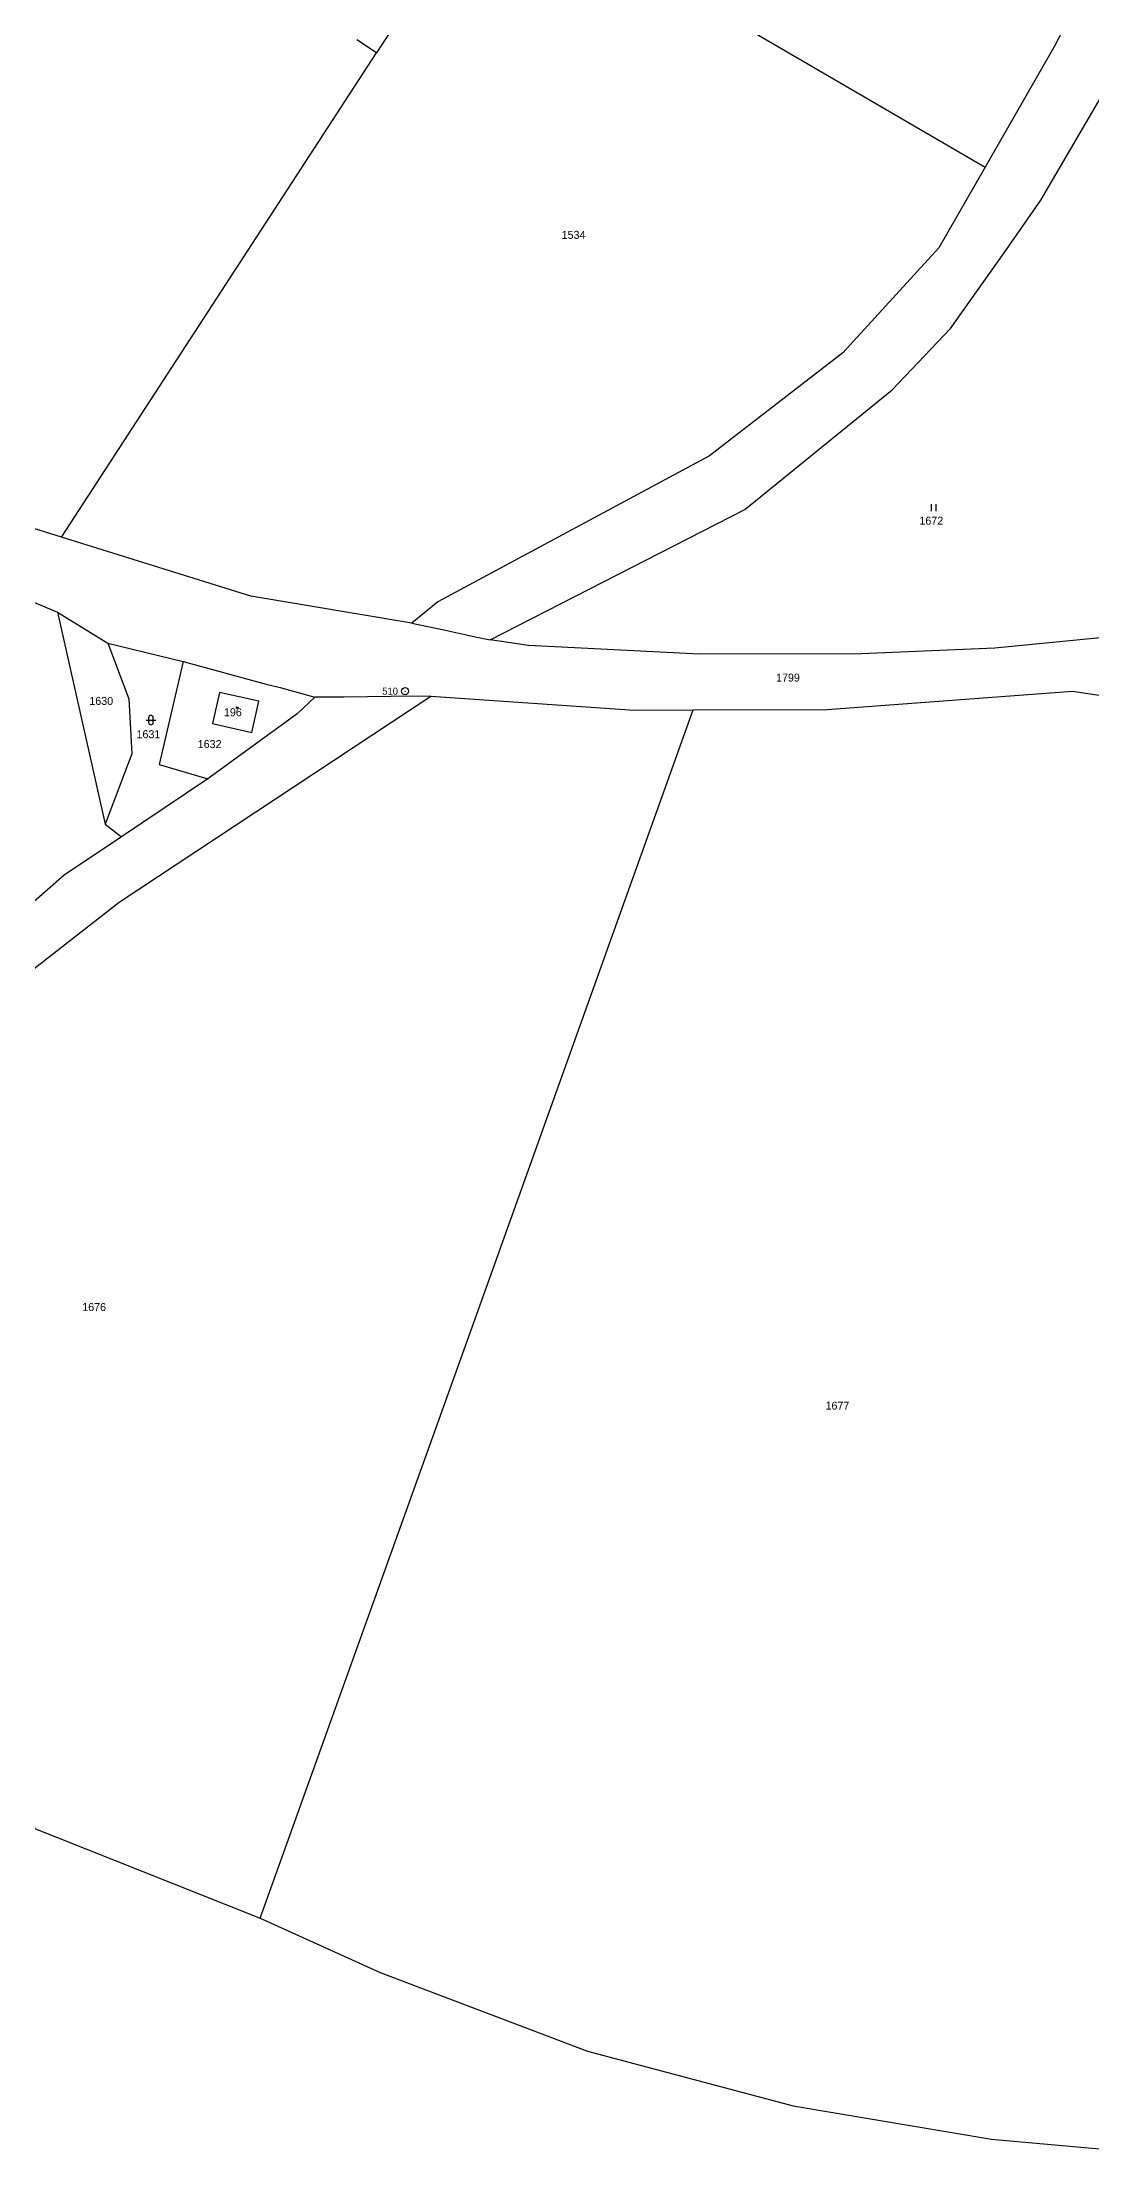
# Model space of a CAD drawing. Extents: x -820725 to -814908, y -1038210 to -1035296.
# Drawn here: x -817906.1 to -817683.3, y -1037996.4 to -1037546.9 of the extents above; entities that cross this region are included whole.
import ezdxf
from ezdxf.enums import TextEntityAlignment as Align

# ---------------------------------------------------------------- set-up
doc = ezdxf.new("R2010")
doc.units = 0
doc.header["$MEASUREMENT"] = 0
doc.linetypes.add('0_206_2', pattern=[0])
for name, color, linetype in [('101', 1, 'CONTINUOUS'), ('1016', 1, 'CONTINUOUS'), ('18', 1, 'CONTINUOUS'), ('20602', 1, 'CONTINUOUS'), ('21900', 1, 'CONTINUOUS'), ('306', 1, 'CONTINUOUS'), ('316', 1, 'CONTINUOUS'), ('404', 1, 'CONTINUOUS')]:
    doc.layers.add(name, color=color, linetype=linetype)

# ---------------------------------------------------------------- blocks, each defined once
blk = doc.blocks.new('4_02$0')
at = {"layer": '404', "color": 255, "linetype": 'Continuous'}
blk.add_circle((-0.01, 0), 0.175, dxfattribs=at)
blk = doc.blocks.new('3_06$2')
at = {"layer": '306', "color": 255, "linetype": 'Continuous'}
for p, q in [((-0.51, 0), (-0.51, 1.5)), ((0.49, 0), (0.49, 1.5))]:
    blk.add_line(p, q, dxfattribs=at)
blk = doc.blocks.new('3_16$4')
at = {"layer": '316', "color": 255, "linetype": 'Continuous'}
for p, q in [((-1, 1), (1, 1)), ((-0.5, 1.5), (-0.5, 0.5)), ((0.5, 0.5), (0.5, 1.5))]:
    blk.add_line(p, q, dxfattribs=at)
for centre, start, end in [((0, 1.5), 0, 180), ((0, 0.5), 180, 359.9879)]:
    blk.add_arc(centre, 0.5, start, end, dxfattribs=at)
blk = doc.blocks.new('1_01$12')
at = {"layer": '101', "color": 3, "linetype": 'Continuous'}
for radius in [0.75, 0.03]:
    blk.add_circle((0, 0), radius, dxfattribs=at)

msp = doc.modelspace()

# ---------------------------------------------------------------- linework, layer by layer
at = {"layer": '20602', "color": 3, "linetype": '0_206_2'}
for p, q in [((-817919.46, -1037921.8), (-817859.83, -1037945.51)), ((-817859.83, -1037945.51), (-817834.39, -1037957.03)), ((-817834.39, -1037957.03), (-817790.35, -1037973.73)), ((-817790.35, -1037973.73), (-817746.65, -1037985.34)), ((-817746.65, -1037985.34), (-817704.57, -1037992.48)), ((-817704.57, -1037992.48), (-817660.59, -1037996.39))]:
    msp.add_line(p, q, dxfattribs=at)
at = {"layer": '21900', "color": 3, "linetype": 'Continuous'}
for p, q in [((-817812.36, -1037511.29), (-817705.91, -1037573.44)), ((-817835.15, -1037549.14), (-817839.35, -1037546.41)), ((-817902.03, -1037652.04), (-817835.15, -1037549.14)), ((-817902.93, -1037667.97), (-817892.21, -1037674.57)), ((-817902.93, -1037667.97), (-817892.77, -1037713.04)), ((-817827.68, -1037670.3), (-817820.87, -1037671.77)), ((-817820.87, -1037671.77), (-817813.85, -1037673.28)), ((-817892.21, -1037674.57), (-817876.2, -1037678.46)), ((-817813.85, -1037673.28), (-817810.98, -1037673.9)), ((-817842.04, -1037686.02), (-817848.26, -1037686.08)), ((-817832.09, -1037685.93), (-817842.04, -1037686.02)), ((-817823.6, -1037685.85), (-817832.09, -1037685.93)), ((-817871, -1037703.38), (-817889.34, -1037715.72)), ((-817892.77, -1037713.04), (-817889.34, -1037715.72))]:
    msp.add_line(p, q, dxfattribs=at)
for points in [[(-817902.03, -1037652.04), (-817922.02, -1037645.8), (-817987.23, -1037616.36), (-818076.61, -1037574.66), (-818115.8, -1037553.4), (-818174.85, -1037514.53), (-818219.75, -1037480.26), (-818252.17, -1037451.66), (-818274.2, -1037428.94)], [(-817810.98, -1037673.9), (-817756.94, -1037646.15), (-817725.67, -1037620.74), (-817713.28, -1037607.72), (-817701.84, -1037591.65), (-817694.05, -1037580.46), (-817651.64, -1037507.77)], [(-817812.36, -1037511.29), (-817821.04, -1037527.42), (-817835.15, -1037549.14)], [(-817687.98, -1037541.57), (-817691.15, -1037547.7), (-817705.91, -1037573.44)], [(-817705.91, -1037573.44), (-817715.73, -1037590.57), (-817736.12, -1037612.86), (-817764.42, -1037634.75), (-817822.12, -1037665.76), (-817827.68, -1037670.3)], [(-817986.97, -1037629.77), (-817947.39, -1037649.26), (-817902.93, -1037667.97)], [(-817827.68, -1037670.3), (-817861.83, -1037664.58), (-817902.03, -1037652.04)], [(-817892.21, -1037674.57), (-817887.75, -1037686.4), (-817887.12, -1037698.09), (-817892.77, -1037713.04)], [(-817678.57, -1037673.15), (-817703.85, -1037675.66), (-817732.23, -1037676.85), (-817766.54, -1037676.91), (-817802.87, -1037675.06), (-817810.98, -1037673.9)], [(-817876.2, -1037678.46), (-817881.34, -1037700.36), (-817871, -1037703.38)], [(-817876.2, -1037678.46), (-817858.6, -1037683.29), (-817855.58, -1037684.01), (-817848.26, -1037686.08)], [(-818058.02, -1037866.56), (-817961.96, -1037790.89), (-817921.17, -1037754.04), (-817889.81, -1037729.59), (-817823.6, -1037685.85)], [(-817848.26, -1037686.08), (-817851.99, -1037689.57), (-817871, -1037703.38)], [(-817860.14, -1037686.92), (-817868.5, -1037685.09), (-817869.95, -1037691.64), (-817861.65, -1037693.59), (-817860.14, -1037686.92)], [(-817823.6, -1037685.85), (-817780.38, -1037688.8), (-817767.89, -1037688.76)], [(-817767.89, -1037688.76), (-817739.42, -1037688.68), (-817687.34, -1037684.75), (-817677.01, -1037686.36)], [(-817859.83, -1037945.51), (-817813.86, -1037817.14), (-817767.89, -1037688.76)], [(-817889.34, -1037715.72), (-817901.45, -1037723.87), (-817910.76, -1037732.03)]]:
    msp.add_lwpolyline(points, dxfattribs=at)

# ---------------------------------------------------------------- block references
at = {"layer": '101', "color": 0, "linetype": 'ByBlock'}
msp.add_blockref('1_01$12', (-817829.09, -1037684.78), dxfattribs=at)
at = {"layer": '306', "color": 0, "linetype": 'ByBlock'}
msp.add_blockref('3_06$2', (-817716.8, -1037646.55), dxfattribs=at)
at = {"layer": '316', "color": 0, "linetype": 'ByBlock'}
msp.add_blockref('3_16$4', (-817883.05, -1037691.92), dxfattribs=at)
at = {"layer": '404', "color": 0, "linetype": 'ByBlock'}
msp.add_blockref('4_02$0', (-817864.72, -1037688.28), dxfattribs=at)

# ---------------------------------------------------------------- texts
at = {"layer": '1016', "color": 174, "linetype": 'Continuous'}
msp.add_text('510', height=1.5, dxfattribs=at).set_placement((-817830.59, -1037684.78), align=Align.MIDDLE_RIGHT)
at = {"layer": '18', "color": 255, "linetype": 'Continuous'}
for s, p in [('1534', (-817793.3, -1037587.81)), ('1672', (-817717.33, -1037648.55)), ('1799', (-817747.77, -1037681.89)), ('1630', (-817893.61, -1037686.84)), ('1631', (-817883.59, -1037693.92)), ('1632', (-817870.59, -1037696.02)), ('1676', (-817895.12, -1037815.64)), ('1677', (-817737.26, -1037836.59))]:
    msp.add_text(s, height=1.7, dxfattribs=at).set_placement(p, align=Align.MIDDLE_CENTER)
msp.add_text('196', height=1.7, dxfattribs=at).set_placement((-817867.55, -1037690.62), align=Align.BOTTOM_LEFT)

doc.saveas('drawing.dxf')
